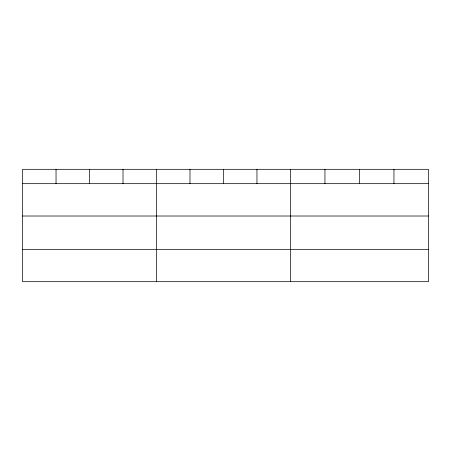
<?xml version="1.0" encoding="UTF-8"?>
<svg xmlns="http://www.w3.org/2000/svg" width="451" height="451" viewBox="0 0 451 451"><rect width="100%" height="100%" fill="white"/><g stroke="black" fill="none" stroke-linecap="round" stroke-linejoin="round"><path stroke-width="0.68" d="M428.45 216.012L428.45 169.317L22.55 169.317L22.55 281.683L428.45 281.683L428.45 216.012L22.55 216.012M22.55 183.67L428.45 183.67M22.55 249.341L428.45 249.341M393.948 169.317L393.948 183.67M359.447 169.317L359.447 183.67M324.945 169.317L324.945 183.67M290.444 169.317L290.444 281.683M256.957 169.317L256.957 183.67M223.47 169.317L223.47 183.67M189.984 169.317L189.984 183.67M156.497 169.317L156.497 281.683M123.01 169.317L123.01 183.67M89.523 169.317L89.523 183.67M56.037 169.317L56.037 183.67"/></g></svg>
